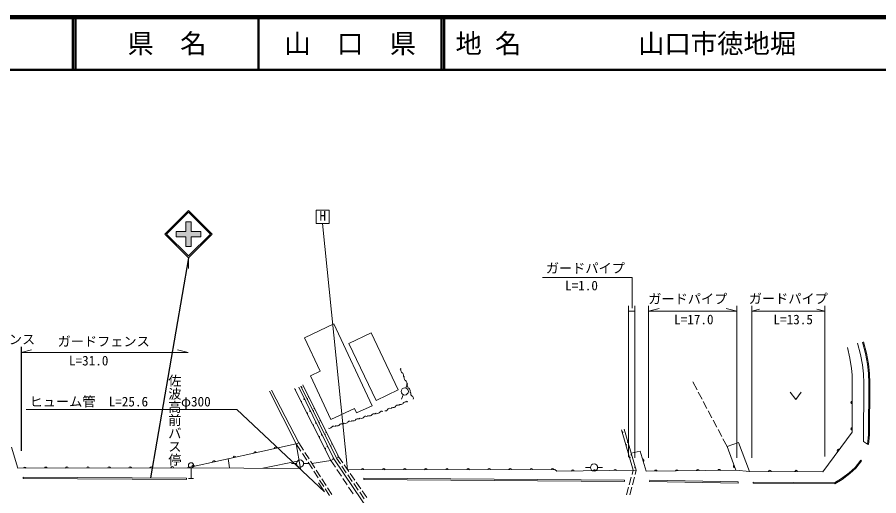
# Model space of a CAD drawing. Units: millimetres, scale not verified. Extents: x 40000 to 680000, y 20000 to 380000.
# Drawn here: x 287220 to 450689, y 289237 to 380000 of the extents above; entities that cross this region are included whole.
import ezdxf
from ezdxf.enums import TextEntityAlignment as Align

# ---------------------------------------------------------------- set-up
doc = ezdxf.new("R2010")
doc.units = ezdxf.units.MM
doc.header["$LTSCALE"] = 1000
for name, color, linetype, lineweight in [('M-BGD', 7, 'Continuous', 13), ('M-STR-HTXT', 7, 'Continuous', 13), ('M-STR-STR1', 1, 'Continuous', 13), ('M-STR-STRC', 7, 'Continuous', 13), ('M-TTL', 2, 'Continuous', 140), ('M-TTL-LINE', 7, 'Continuous', 50)]:
    doc.layers.add(name, color=color, linetype=linetype, lineweight=lineweight)
doc.layers.add('M-TTL-TXT', color=7, linetype='Continuous')
doc.styles.add('@ＭＳ ゴシック', font='')
doc.styles.add('ＭＳ ゴシック', font='')
doc.styles.get('@ＭＳ ゴシック').set_extended_font_data('@MS Gothic')
doc.styles.get('ＭＳ ゴシック').set_extended_font_data('MS Gothic')

msp = doc.modelspace()

# ---------------------------------------------------------------- hatches: boundary and pattern name
at = {"layer": 'M-STR-STRC'}
msp.add_hatch(color=256, dxfattribs=at).paths.add_polyline_path([(317361, 339362), (319222, 339362), (319222, 341222), (320222, 341222), (320222, 339362), (322081, 339362), (322081, 338362), (320221, 338362), (320221, 336502), (319221, 336502), (319221, 338362), (317361, 338362)])

# ---------------------------------------------------------------- linework, layer by layer
at = {"layer": 'M-BGD'}
for p, q in [((343962, 343408), (346423, 343408)), ((343962, 340876), (343962, 343408)), ((346423, 343408), (346423, 340876)), ((346423, 340876), (343962, 340876)), ((349911, 294186), (345149, 340876)), ((341724, 319222), (347297, 321833)), ((347297, 321833), (354567, 306317)), ((344715, 312839), (341724, 319222)), ((350153, 318106), (354354, 320113)), ((354354, 320113), (359507, 309323)), ((355305, 307316), (350153, 318106)), ((447220, 316008), (446682, 318172)), ((448147, 316215), (447604, 318401)), ((448342, 316258), (447798, 318449)), ((447602, 314075), (447220, 316008)), ((448542, 314219), (448147, 316215)), ((448740, 314249), (448342, 316258)), ((447788, 312384), (447602, 314075)), ((448737, 312445), (448542, 314219)), ((448937, 312458), (448740, 314249)), ((342861, 311970), (344715, 312839)), ((447825, 310565), (447788, 312384)), ((448775, 310573), (448737, 312445)), ((448975, 310574), (448937, 312458)), ((346740, 303690), (342861, 311970)), ((416216, 309338), (415427, 310827)), ((340150, 299117), (335074, 309083)), ((335463, 309262), (340626, 299302)), ((346729, 295930), (339830, 309558)), ((340627, 309807), (347307, 296229)), ((347775, 296368), (341009, 310020)), ((341428, 310269), (348271, 296563)), ((359507, 309323), (355305, 307316)), ((360966, 309686), (361292, 310539)), ((447784, 299539), (447825, 310565)), ((448738, 300802), (448775, 310573)), ((448938, 300791), (448975, 310574)), ((360145, 307545), (360471, 308398)), ((417152, 307570), (416450, 308896)), ((433878, 308903), (434928, 307503)), ((434928, 307503), (435978, 308903)), ((351217, 305788), (346740, 303690)), ((351617, 304935), (351217, 305788)), ((354567, 306317), (351617, 304935)), ((418087, 305803), (417386, 307128)), ((419023, 304035), (418321, 305361)), ((419959, 302268), (419257, 303593)), ((404087, 294075), (401873, 301768)), ((402412, 301848), (404660, 294083)), ((420895, 300500), (420193, 301826)), ((448561, 299022), (448738, 300802)), ((448757, 298972), (448938, 300791)), ((340150, 299117), (340626, 299302)), ((421917, 298569), (421129, 300058)), ((424102, 299360), (421917, 298569)), ((426134, 293843), (424102, 299360)), ((448561, 299022), (447784, 299539)), ((341061, 297697), (340150, 299117)), ((340964, 294414), (340150, 299117)), ((403726, 297310), (405438, 297702)), ((448757, 298972), (448561, 299022)), ((327238, 296275), (327525, 294509)), ((342141, 296014), (341331, 297276)), ((346729, 295930), (347307, 296229)), ((347307, 296229), (356974, 281934)), ((347775, 296368), (348271, 296563)), ((348533, 295263), (347775, 296368)), ((348996, 295512), (348271, 296563)), ((446213, 294609), (447268, 295964)), ((447442, 295862), (447268, 295964)), ((319471, 294566), (340964, 294414)), ((320197, 292501), (320197, 294501)), ((333806, 294465), (340715, 295853)), ((339282, 295380), (340195, 295381)), ((341575, 295380), (342488, 295381)), ((343221, 294330), (342411, 295593)), ((349664, 293614), (348815, 294851)), ((350131, 293866), (349280, 295101)), ((395071, 294625), (395985, 294626)), ((397364, 294625), (398278, 294626)), ((445099, 293617), (446213, 294609)), ((445226, 293462), (446359, 294472)), ((446359, 294472), (447442, 295862)), ((288353, 292783), (288351, 292533)), ((288353, 292783), (319359, 292572)), ((344301, 292647), (343491, 293910)), ((350795, 291964), (349946, 293201)), ((351266, 292219), (350415, 293454)), ((403353, 291327), (403740, 292776)), ((403869, 293259), (404087, 294075)), ((403955, 291327), (404327, 292780)), ((404451, 293264), (404660, 294083)), ((423592, 294083), (426134, 293843)), ((443635, 292514), (445099, 293617)), ((443749, 292348), (445226, 293462)), ((288351, 292533), (319357, 292322)), ((319359, 292572), (319357, 292322)), ((319697, 292501), (320697, 292501)), ((345381, 290964), (344571, 292226)), ((351926, 290315), (351077, 291552)), ((352402, 290573), (351550, 291808)), ((353001, 292594), (352999, 292344)), ((352999, 292344), (402452, 291972)), ((353001, 292594), (402454, 292222)), ((402454, 292222), (402452, 291972)), ((407223, 292165), (407219, 291915)), ((407219, 291915), (423985, 291632)), ((407223, 292165), (423989, 291882)), ((423989, 291882), (423985, 291632)), ((426869, 291834), (426867, 291634)), ((426867, 291634), (442353, 291481)), ((426869, 291834), (442297, 291681)), ((442297, 291681), (443635, 292514)), ((442353, 291481), (443749, 292348)), ((346461, 289280), (345651, 290543)), ((353057, 288665), (352209, 289902)), ((353537, 288926), (352685, 290161)), ((402837, 289395), (403224, 290844)), ((403458, 289389), (403831, 290842))]:
    msp.add_line(p, q, dxfattribs=at)
for points in [[(444777, 317349), (445214, 315351), (445535, 313385), (445664, 312184), (445665, 301272), (440052, 293805), (426134, 293843)], [(340150, 299117), (319471, 294566), (287359, 294477), (286163, 298452)], [(421917, 298569), (423592, 294083), (406574, 293903), (405438, 297702)], [(404660, 294083), (389602, 293888), (389223, 294187), (349911, 294186)]]:
    msp.add_lwpolyline(points, dxfattribs=at)
for centre, radius in [((359956, 313299), 50), ((360578, 311825), 50), ((360749, 309022), 683), ((361201, 310351), 50), ((361823, 308878), 50), ((358239, 305888), 50), ((359719, 306497), 50), ((361198, 307106), 50), ((353727, 304356), 50), ((355255, 304831), 50), ((347615, 302460), 50), ((349143, 302934), 50), ((350671, 303408), 50), ((352199, 303882), 50), ((340877, 295344), 683), ((320197, 295001), 500), ((396667, 294589), 683)]:
    msp.add_circle(centre, radius, dxfattribs=at)
for centre, radius, start, end in [((360519, 312994), 500, 166.03061, 239.77041), ((360015, 312130), 500, 346.03061, 59.77041), ((361141, 311520), 500, 166.03061, 239.77041), ((360638, 310656), 500, 346.03061, 59.77041), ((339954, 309313), 100, 296.84935, 116.84935), ((341114, 309808), 100, 296.36453, 116.36453), ((361764, 310047), 500, 166.03061, 239.77041), ((361260, 309183), 500, 346.03061, 59.77041), ((341731, 307564), 100, 116.19366, 296.19366), ((342224, 307568), 100, 296.36453, 116.36453), ((342544, 308032), 100, 116.53422, 296.53422), ((362386, 308573), 500, 166.03061, 239.77041), ((361883, 307709), 500, 346.03061, 59.77041), ((341083, 307082), 100, 296.84935, 116.84935), ((343661, 305796), 100, 116.53422, 296.53422), ((357929, 305328), 500, 75.51024, 149.25003), ((358549, 306448), 500, 255.51024, 329.25003), ((359409, 305937), 500, 75.51024, 149.25003), ((360029, 307057), 500, 255.51024, 329.25003), ((360888, 306546), 500, 75.51024, 149.25003), ((445665, 306939), 250, 90.0027, 270.0027), ((342212, 304852), 100, 296.84935, 116.84935), ((342834, 305320), 100, 116.19366, 296.19366), ((343334, 305328), 100, 296.36453, 116.36453), ((352558, 304413), 500, 250.36819, 324.10799), ((353368, 303826), 500, 70.36819, 144.10799), ((354086, 304887), 500, 250.36819, 324.10799), ((354896, 304300), 500, 70.36819, 144.10799), ((355614, 305361), 500, 250.36819, 324.10799), ((356425, 304775), 500, 70.36819, 144.10799), ((357070, 305839), 500, 255.51024, 329.25003), ((343341, 302621), 100, 296.84935, 116.84935), ((343938, 303077), 100, 116.19366, 296.19366), ((344444, 303088), 100, 296.36453, 116.36453), ((344778, 303559), 100, 116.53422, 296.53422), ((347256, 301930), 500, 70.36819, 144.10799), ((347974, 302990), 500, 250.36819, 324.10799), ((348784, 302404), 500, 70.36819, 144.10799), ((349502, 303464), 500, 250.36819, 324.10799), ((350312, 302878), 500, 70.36819, 144.10799), ((351030, 303938), 500, 250.36819, 324.10799), ((351840, 303352), 500, 70.36819, 144.10799), ((345041, 300834), 100, 116.19366, 296.19366), ((345554, 300848), 100, 296.36453, 116.36453), ((345895, 301322), 100, 116.53422, 296.53422), ((346446, 302516), 500, 250.36819, 324.10799), ((402013, 301283), 100, 286.05123, 106.05123), ((445665, 301939), 250, 90.0027, 270.0027), ((344470, 300391), 100, 296.84935, 116.84935), ((347012, 299086), 100, 116.53422, 296.53422), ((403107, 299447), 100, 106.15002, 286.15002), ((332349, 297343), 256, 25.09167, 179.7309), ((336256, 298203), 256, 25.09167, 179.7309), ((345599, 298160), 100, 296.84935, 116.84935), ((346145, 298591), 100, 116.19366, 296.19366), ((346665, 298608), 100, 296.36453, 116.36453), ((402704, 298880), 100, 286.05123, 106.05123), ((443061, 297808), 250, 53.069, 233.069), ((328443, 296483), 256, 25.09167, 179.7309), ((347248, 296347), 100, 116.19366, 296.19366), ((348129, 296849), 100, 116.53422, 296.53422), ((403395, 296478), 100, 286.05123, 106.05123), ((403802, 297045), 100, 106.15002, 286.15002), ((405892, 295988), 256, 299.33823, 93.97746), ((288646, 294425), 256, 12.83899, 167.47823), ((292646, 294436), 256, 12.83899, 167.47823), ((296646, 294447), 256, 12.83899, 167.47823), ((300646, 294458), 256, 12.83899, 167.47823), ((304646, 294469), 256, 12.83899, 167.47823), ((308645, 294480), 256, 12.83899, 167.47823), ((312645, 294491), 256, 12.83899, 167.47823), ((316645, 294502), 256, 12.83899, 167.47823), ((320630, 294764), 256, 25.09167, 179.7309), ((324536, 295623), 256, 25.09167, 179.7309), ((352765, 294130), 256, 12.6828, 167.32203), ((356765, 294130), 256, 12.6828, 167.32203), ((360765, 294130), 256, 12.6828, 167.32203), ((364765, 294130), 256, 12.6828, 167.32203), ((368765, 294130), 256, 12.6828, 167.32203), ((372765, 294130), 256, 12.6828, 167.32203), ((376765, 294131), 256, 12.6828, 167.32203), ((380765, 294131), 256, 12.6828, 167.32203), ((384765, 294131), 256, 12.6828, 167.32203), ((388765, 294131), 256, 12.6828, 167.32203), ((404498, 294644), 100, 106.15002, 286.15002), ((420382, 293993), 256, 13.28453, 167.92377), ((423369, 294841), 256, 123.15266, 277.7919), ((392662, 293872), 256, 13.42001, 168.05924), ((396662, 293923), 256, 13.42001, 168.05924), ((400661, 293975), 256, 13.42001, 168.05924), ((408382, 293866), 256, 13.28453, 167.92377), ((412382, 293908), 256, 13.28453, 167.92377), ((416382, 293950), 256, 13.28453, 167.92377), ((430044, 293832), 250, 359.84005, 179.84005), ((435044, 293819), 250, 359.84005, 179.84005)]:
    msp.add_arc(centre, radius, start, end, dxfattribs=at)
at = {"layer": 'M-STR-HTXT'}
for p, q in [((403906, 330607), (386906, 330607)), ((403906, 324806), (403906, 330607)), ((403210, 296573), (403210, 325246)), ((403210, 324225), (404417, 324225)), ((404417, 325246), (404417, 296411)), ((407008, 325246), (407008, 296411)), ((407008, 324225), (409008, 324725)), ((407008, 324225), (423741, 324225)), ((423741, 324225), (421741, 324725)), ((423741, 325246), (423741, 296411)), ((426579, 325246), (426579, 296411)), ((426579, 324225), (428079, 324600)), ((426579, 324225), (440453, 324225)), ((440453, 324225), (438953, 324600)), ((440453, 296670), (440453, 325246)), ((287949, 316420), (289949, 316920)), ((287949, 316420), (319628, 316420)), ((319628, 316420), (317628, 316920)), ((288889, 305580), (328889, 305580)), ((328889, 305580), (345525, 289984)), ((345525, 289984), (344408, 291717))]:
    msp.add_line(p, q, dxfattribs=at)
at = {"layer": 'M-STR-STR1'}
for p, q in [((341530, 297893), (340626, 299302)), ((342610, 296210), (341800, 297472)), ((343143, 295378), (346729, 295930)), ((346729, 295930), (347592, 294631)), ((343690, 294527), (342880, 295789)), ((344770, 292843), (343960, 294106)), ((347869, 294215), (348722, 292933)), ((345850, 291160), (345040, 292422)), ((348999, 292516), (349809, 291299)), ((346929, 289476), (346120, 290739)), ((350086, 290882), (350933, 289610))]:
    msp.add_line(p, q, dxfattribs=at)
at = {"layer": 'M-STR-STRC'}
for p, q in [((315221, 338862), (319721, 343362)), ((324221, 338862), (319721, 343362)), ((315574, 338862), (319721, 343009)), ((323868, 338862), (319721, 343009)), ((319222, 341222), (320222, 341222)), ((319222, 341222), (319222, 339362)), ((320222, 341222), (320222, 339362)), ((315221, 338862), (319721, 334362)), ((315574, 338862), (319721, 334715)), ((317361, 339362), (317361, 338362)), ((317361, 339362), (319222, 339362)), ((319721, 334715), (323868, 338862)), ((319721, 334362), (324221, 338862)), ((320222, 339362), (322081, 339362)), ((322081, 339362), (322081, 338362)), ((317361, 338362), (319221, 338362)), ((319221, 338362), (319221, 336502)), ((320221, 338362), (322081, 338362)), ((320221, 338362), (320221, 336502)), ((319221, 336502), (320221, 336502)), ((319721, 334362), (319721, 332362))]:
    msp.add_line(p, q, dxfattribs=at)
at = {"layer": 'M-STR-STRC', "lineweight": 25}
for p, q in [((319721, 334362), (312504, 292619)), ((287949, 317484), (287949, 297789))]:
    msp.add_line(p, q, dxfattribs=at)
at = {"layer": 'M-TTL'}
msp.add_line((680000, 380000), (40000, 380000), dxfattribs=at)
at = {"layer": 'M-TTL-LINE'}
for p, q in [((297750, 380000), (297750, 370000)), ((298250, 380000), (298250, 370000)), ((333000, 380000), (333000, 370000)), ((367750, 380000), (367750, 370000)), ((368250, 380000), (368250, 370000)), ((40000, 370000), (680000, 370000))]:
    msp.add_line(p, q, dxfattribs=at)

# ---------------------------------------------------------------- texts
at = {"layer": 'M-BGD', "style": 'ＭＳ ゴシック'}
msp.add_text('H', height=1833, dxfattribs=at).set_placement((344554, 340852), align=Align.BOTTOM_LEFT)
at = {"layer": 'M-BGD', "style": '@ＭＳ ゴシック'}
msp.add_text('佐波高前バス停', height=1833, rotation=270, dxfattribs=at).set_placement((315627, 312344), align=Align.BOTTOM_LEFT)
at = {"layer": 'M-STR-HTXT', "style": 'ＭＳ ゴシック'}
for s, p in [('ガードパイプ', (387511, 330937)), ('L=1.0', (391168, 327646)), ('ガードパイプ', (406951, 325121)), ('ガードパイプ', (426024, 325163)), ('L=17.0', (411856, 321208)), ('L=13.5', (430711, 321208)), ('ガードフェンス', (273123, 317436)), ('ガードフェンス', (294868, 317048)), ('L=31.0', (297033, 313402)), ('ヒューム管\u3000L=25.6\u3000\u3000 φ300', (289567, 305630))]:
    msp.add_text(s, height=1833, dxfattribs=at).set_placement(p, align=Align.BOTTOM_LEFT)
at = {"layer": 'M-TTL-TXT', "style": 'ＭＳ ゴシック'}
for s, p in [('県\u3000名', (315625, 375000)), ('山\u3000口\u3000県', (350375, 375000))]:
    msp.add_text(s, height=3666, dxfattribs=at).set_placement(p, align=Align.MIDDLE_CENTER)
for s, p in [('地 名', (370380, 375000)), ('山口市徳地堀', (405024, 375000))]:
    msp.add_text(s, height=3666, dxfattribs=at).set_placement(p, align=Align.MIDDLE_LEFT)

doc.saveas('drawing.dxf')
